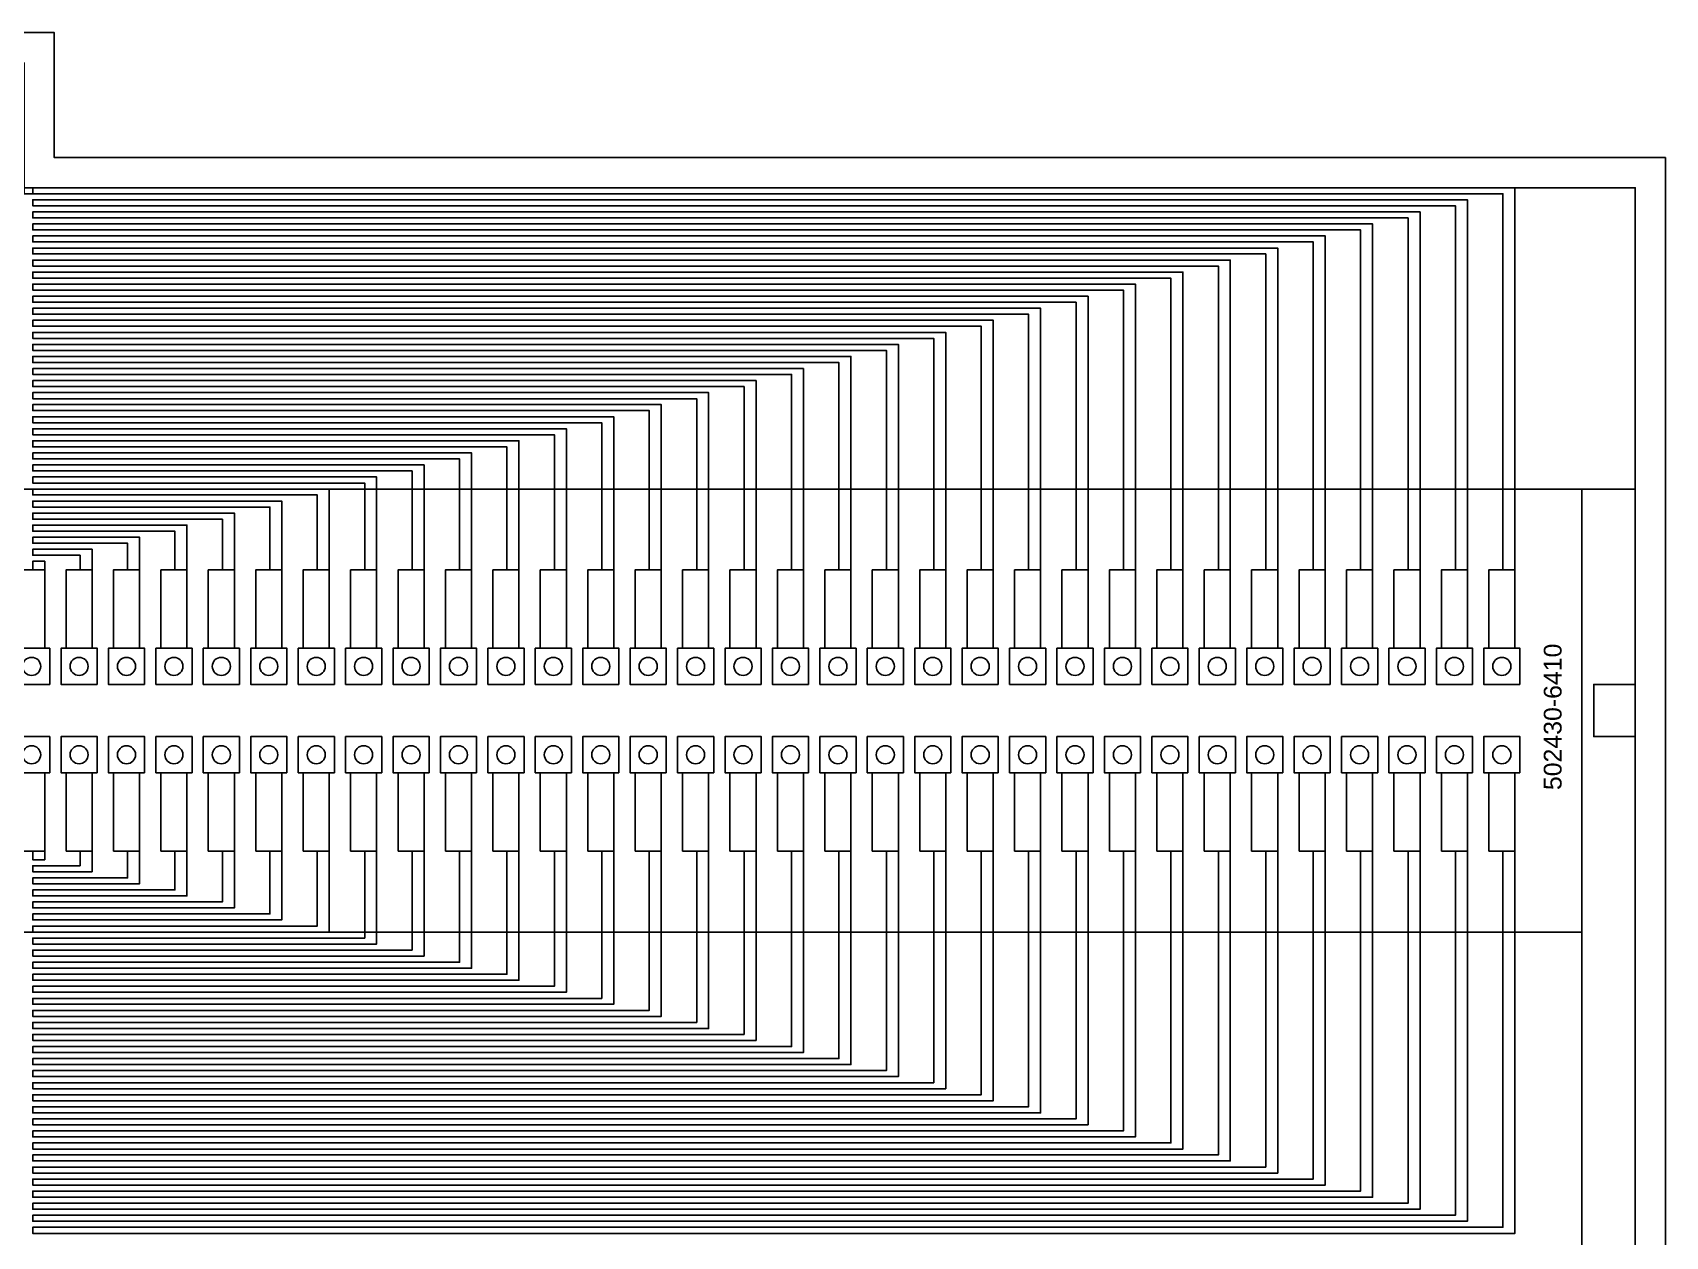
# Model space of a CAD drawing. Header units: inches. Extents: x 67224 to 207569, y -39728 to -14154.
# Drawn here: x 193799 to 207569, y -26122 to -15974 of the extents above; entities that cross this region are included whole.
import ezdxf

# ---------------------------------------------------------------- set-up
doc = ezdxf.new("R2010")
doc.units = ezdxf.units.IN
doc.header["$MEASUREMENT"] = 0
for name, color, linetype in [('board outline', 130, 'Continuous'), ('bottom copper', 160, 'Continuous'), ('bottom solder mask', 94, 'Continuous'), ('drill', 44, 'Continuous'), ('top copper', 10, 'Continuous'), ('top solder mask', 90, 'Continuous')]:
    doc.layers.add(name, color=color, linetype=linetype)
doc.styles.get("Standard").update_dxf_attribs({"font": 'arial.ttf'})

msp = doc.modelspace()

# ---------------------------------------------------------------- linework, layer by layer
at = {"layer": 'board outline'}
msp.add_lwpolyline([(153707, -17028), (153707, -36054), (172370, -36054), (172370, -32904), (188906, -32904), (188906, -36054), (207569, -36054), (207569, -17028), (193980, -17028), (193980, -15974), (167296, -15974), (167296, -17028)], close=True, dxfattribs=at)
at = {"layer": 'bottom copper'}
for points in [[(167550, -17282), (167550, -16228), (193726, -16228), (193726, -17282), (207315, -17282), (207315, -19822), (153961, -19822), (153961, -17282)], [(207315, -32599), (207315, -19822), (206864, -19822), (206864, -32599)], [(193680, -21164), (193680, -20504), (193900, -20504), (193900, -21164)], [(194080, -21164), (194080, -20504), (194300, -20504), (194300, -21164)], [(194480, -21164), (194480, -20504), (194700, -20504), (194700, -21164)], [(194880, -21164), (194880, -20504), (195100, -20504), (195100, -21164)], [(195280, -21164), (195280, -20504), (195500, -20504), (195500, -21164)], [(195680, -21164), (195680, -20504), (195900, -20504), (195900, -21164)], [(196080, -21164), (196080, -20504), (196300, -20504), (196300, -21164)], [(196480, -21164), (196480, -20504), (196700, -20504), (196700, -21164)], [(196880, -21164), (196880, -20504), (197100, -20504), (197100, -21164)], [(197280, -21164), (197280, -20504), (197500, -20504), (197500, -21164)], [(197680, -21164), (197680, -20504), (197900, -20504), (197900, -21164)], [(198080, -21164), (198080, -20504), (198300, -20504), (198300, -21164)], [(198480, -21164), (198480, -20504), (198700, -20504), (198700, -21164)], [(198880, -21164), (198880, -20504), (199100, -20504), (199100, -21164)], [(199280, -21164), (199280, -20504), (199500, -20504), (199500, -21164)], [(199680, -21164), (199680, -20504), (199900, -20504), (199900, -21164)], [(200080, -21164), (200080, -20504), (200300, -20504), (200300, -21164)], [(200480, -21164), (200480, -20504), (200700, -20504), (200700, -21164)], [(200880, -21164), (200880, -20504), (201100, -20504), (201100, -21164)], [(201280, -21164), (201280, -20504), (201500, -20504), (201500, -21164)], [(201680, -21164), (201680, -20504), (201900, -20504), (201900, -21164)], [(202080, -21164), (202080, -20504), (202300, -20504), (202300, -21164)], [(202480, -21164), (202480, -20504), (202700, -20504), (202700, -21164)], [(202880, -21164), (202880, -20504), (203100, -20504), (203100, -21164)], [(203280, -21164), (203280, -20504), (203500, -20504), (203500, -21164)], [(203680, -21164), (203680, -20504), (203900, -20504), (203900, -21164)], [(204080, -21164), (204080, -20504), (204300, -20504), (204300, -21164)], [(204480, -21164), (204480, -20504), (204700, -20504), (204700, -21164)], [(204880, -21164), (204880, -20504), (205100, -20504), (205100, -21164)], [(205280, -21164), (205280, -20504), (205500, -20504), (205500, -21164)], [(205680, -21164), (205680, -20504), (205900, -20504), (205900, -21164)], [(206080, -21164), (206080, -20504), (206300, -20504), (206300, -21164)], [(193943, -21469), (193638, -21469), (193638, -21164), (193943, -21164)], [(194343, -21469), (194038, -21469), (194038, -21164), (194343, -21164)], [(194743, -21469), (194438, -21469), (194438, -21164), (194743, -21164)], [(195143, -21469), (194838, -21469), (194838, -21164), (195143, -21164)], [(195543, -21469), (195238, -21469), (195238, -21164), (195543, -21164)], [(195943, -21469), (195638, -21469), (195638, -21164), (195943, -21164)], [(196343, -21469), (196038, -21469), (196038, -21164), (196343, -21164)], [(196743, -21469), (196438, -21469), (196438, -21164), (196743, -21164)], [(197143, -21469), (196838, -21469), (196838, -21164), (197143, -21164)], [(197543, -21469), (197238, -21469), (197238, -21164), (197543, -21164)], [(197943, -21469), (197638, -21469), (197638, -21164), (197943, -21164)], [(198343, -21469), (198038, -21469), (198038, -21164), (198343, -21164)], [(198743, -21469), (198438, -21469), (198438, -21164), (198743, -21164)], [(199143, -21469), (198838, -21469), (198838, -21164), (199143, -21164)], [(199543, -21469), (199238, -21469), (199238, -21164), (199543, -21164)], [(199943, -21469), (199638, -21469), (199638, -21164), (199943, -21164)], [(200343, -21469), (200038, -21469), (200038, -21164), (200343, -21164)], [(200743, -21469), (200438, -21469), (200438, -21164), (200743, -21164)], [(201143, -21469), (200838, -21469), (200838, -21164), (201143, -21164)], [(201543, -21469), (201238, -21469), (201238, -21164), (201543, -21164)], [(201943, -21469), (201638, -21469), (201638, -21164), (201943, -21164)], [(202343, -21469), (202038, -21469), (202038, -21164), (202343, -21164)], [(202743, -21469), (202438, -21469), (202438, -21164), (202743, -21164)], [(203143, -21469), (202838, -21469), (202838, -21164), (203143, -21164)], [(203543, -21469), (203238, -21469), (203238, -21164), (203543, -21164)], [(203943, -21469), (203638, -21469), (203638, -21164), (203943, -21164)], [(204343, -21469), (204038, -21469), (204038, -21164), (204343, -21164)], [(204743, -21469), (204438, -21469), (204438, -21164), (204743, -21164)], [(205143, -21469), (204838, -21469), (204838, -21164), (205143, -21164)], [(205543, -21469), (205238, -21469), (205238, -21164), (205543, -21164)], [(205943, -21469), (205638, -21469), (205638, -21164), (205943, -21164)], [(206343, -21469), (206038, -21469), (206038, -21164), (206343, -21164)], [(193943, -22214), (193638, -22214), (193638, -21909), (193943, -21909)], [(194343, -22214), (194038, -22214), (194038, -21909), (194343, -21909)], [(194743, -22214), (194438, -22214), (194438, -21909), (194743, -21909)], [(195143, -22214), (194838, -22214), (194838, -21909), (195143, -21909)], [(195543, -22214), (195238, -22214), (195238, -21909), (195543, -21909)], [(195943, -22214), (195638, -22214), (195638, -21909), (195943, -21909)], [(196343, -22214), (196038, -22214), (196038, -21909), (196343, -21909)], [(196743, -22214), (196438, -22214), (196438, -21909), (196743, -21909)], [(197143, -22214), (196838, -22214), (196838, -21909), (197143, -21909)], [(197543, -22214), (197238, -22214), (197238, -21909), (197543, -21909)], [(197943, -22214), (197638, -22214), (197638, -21909), (197943, -21909)], [(198343, -22214), (198038, -22214), (198038, -21909), (198343, -21909)], [(198743, -22214), (198438, -22214), (198438, -21909), (198743, -21909)], [(199143, -22214), (198838, -22214), (198838, -21909), (199143, -21909)], [(199543, -22214), (199238, -22214), (199238, -21909), (199543, -21909)], [(199943, -22214), (199638, -22214), (199638, -21909), (199943, -21909)], [(200343, -22214), (200038, -22214), (200038, -21909), (200343, -21909)], [(200743, -22214), (200438, -22214), (200438, -21909), (200743, -21909)], [(201143, -22214), (200838, -22214), (200838, -21909), (201143, -21909)], [(201543, -22214), (201238, -22214), (201238, -21909), (201543, -21909)], [(201943, -22214), (201638, -22214), (201638, -21909), (201943, -21909)], [(202343, -22214), (202038, -22214), (202038, -21909), (202343, -21909)], [(202743, -22214), (202438, -22214), (202438, -21909), (202743, -21909)], [(203143, -22214), (202838, -22214), (202838, -21909), (203143, -21909)], [(203543, -22214), (203238, -22214), (203238, -21909), (203543, -21909)], [(203943, -22214), (203638, -22214), (203638, -21909), (203943, -21909)], [(204343, -22214), (204038, -22214), (204038, -21909), (204343, -21909)], [(204743, -22214), (204438, -22214), (204438, -21909), (204743, -21909)], [(205143, -22214), (204838, -22214), (204838, -21909), (205143, -21909)], [(205543, -22214), (205238, -22214), (205238, -21909), (205543, -21909)], [(205943, -22214), (205638, -22214), (205638, -21909), (205943, -21909)], [(206343, -22214), (206038, -22214), (206038, -21909), (206343, -21909)], [(193680, -22874), (193680, -22214), (193900, -22214), (193900, -22874)], [(194080, -22874), (194080, -22214), (194300, -22214), (194300, -22874)], [(194480, -22874), (194480, -22214), (194700, -22214), (194700, -22874)], [(194880, -22874), (194880, -22214), (195100, -22214), (195100, -22874)], [(195280, -22874), (195280, -22214), (195500, -22214), (195500, -22874)], [(195680, -22874), (195680, -22214), (195900, -22214), (195900, -22874)], [(196080, -22874), (196080, -22214), (196300, -22214), (196300, -22874)], [(196480, -22874), (196480, -22214), (196700, -22214), (196700, -22874)], [(196880, -22874), (196880, -22214), (197100, -22214), (197100, -22874)], [(197280, -22874), (197280, -22214), (197500, -22214), (197500, -22874)], [(197680, -22874), (197680, -22214), (197900, -22214), (197900, -22874)], [(198080, -22874), (198080, -22214), (198300, -22214), (198300, -22874)], [(198480, -22874), (198480, -22214), (198700, -22214), (198700, -22874)], [(198880, -22874), (198880, -22214), (199100, -22214), (199100, -22874)], [(199280, -22874), (199280, -22214), (199500, -22214), (199500, -22874)], [(199680, -22874), (199680, -22214), (199900, -22214), (199900, -22874)], [(200080, -22874), (200080, -22214), (200300, -22214), (200300, -22874)], [(200480, -22874), (200480, -22214), (200700, -22214), (200700, -22874)], [(200880, -22874), (200880, -22214), (201100, -22214), (201100, -22874)], [(201280, -22874), (201280, -22214), (201500, -22214), (201500, -22874)], [(201680, -22874), (201680, -22214), (201900, -22214), (201900, -22874)], [(202080, -22874), (202080, -22214), (202300, -22214), (202300, -22874)], [(202480, -22874), (202480, -22214), (202700, -22214), (202700, -22874)], [(202880, -22874), (202880, -22214), (203100, -22214), (203100, -22874)], [(203280, -22874), (203280, -22214), (203500, -22214), (203500, -22874)], [(203680, -22874), (203680, -22214), (203900, -22214), (203900, -22874)], [(204080, -22874), (204080, -22214), (204300, -22214), (204300, -22874)], [(204480, -22874), (204480, -22214), (204700, -22214), (204700, -22874)], [(204880, -22874), (204880, -22214), (205100, -22214), (205100, -22874)], [(205280, -22874), (205280, -22214), (205500, -22214), (205500, -22874)], [(205680, -22874), (205680, -22214), (205900, -22214), (205900, -22874)], [(206080, -22874), (206080, -22214), (206300, -22214), (206300, -22874)], [(206864, -29039), (193158, -29039), (193158, -23558), (206864, -23558)]]:
    msp.add_lwpolyline(points, close=True, dxfattribs=at)
at = {"layer": 'bottom solder mask'}
for points in [[(193680, -21164), (193680, -20504), (193900, -20504), (193900, -21164)], [(194080, -21164), (194080, -20504), (194300, -20504), (194300, -21164)], [(194480, -21164), (194480, -20504), (194700, -20504), (194700, -21164)], [(194880, -21164), (194880, -20504), (195100, -20504), (195100, -21164)], [(195280, -21164), (195280, -20504), (195500, -20504), (195500, -21164)], [(195680, -21164), (195680, -20504), (195900, -20504), (195900, -21164)], [(196080, -21164), (196080, -20504), (196300, -20504), (196300, -21164)], [(196480, -21164), (196480, -20504), (196700, -20504), (196700, -21164)], [(196880, -21164), (196880, -20504), (197100, -20504), (197100, -21164)], [(197280, -21164), (197280, -20504), (197500, -20504), (197500, -21164)], [(197680, -21164), (197680, -20504), (197900, -20504), (197900, -21164)], [(198080, -21164), (198080, -20504), (198300, -20504), (198300, -21164)], [(198480, -21164), (198480, -20504), (198700, -20504), (198700, -21164)], [(198880, -21164), (198880, -20504), (199100, -20504), (199100, -21164)], [(199280, -21164), (199280, -20504), (199500, -20504), (199500, -21164)], [(199680, -21164), (199680, -20504), (199900, -20504), (199900, -21164)], [(200080, -21164), (200080, -20504), (200300, -20504), (200300, -21164)], [(200480, -21164), (200480, -20504), (200700, -20504), (200700, -21164)], [(200880, -21164), (200880, -20504), (201100, -20504), (201100, -21164)], [(201280, -21164), (201280, -20504), (201500, -20504), (201500, -21164)], [(201680, -21164), (201680, -20504), (201900, -20504), (201900, -21164)], [(202080, -21164), (202080, -20504), (202300, -20504), (202300, -21164)], [(202480, -21164), (202480, -20504), (202700, -20504), (202700, -21164)], [(202880, -21164), (202880, -20504), (203100, -20504), (203100, -21164)], [(203280, -21164), (203280, -20504), (203500, -20504), (203500, -21164)], [(203680, -21164), (203680, -20504), (203900, -20504), (203900, -21164)], [(204080, -21164), (204080, -20504), (204300, -20504), (204300, -21164)], [(204480, -21164), (204480, -20504), (204700, -20504), (204700, -21164)], [(204880, -21164), (204880, -20504), (205100, -20504), (205100, -21164)], [(205280, -21164), (205280, -20504), (205500, -20504), (205500, -21164)], [(205680, -21164), (205680, -20504), (205900, -20504), (205900, -21164)], [(206080, -21164), (206080, -20504), (206300, -20504), (206300, -21164)], [(207315, -21469), (207315, -21909), (206965, -21909), (206965, -21469)], [(193680, -22874), (193680, -22214), (193900, -22214), (193900, -22874)], [(194080, -22874), (194080, -22214), (194300, -22214), (194300, -22874)], [(194480, -22874), (194480, -22214), (194700, -22214), (194700, -22874)], [(194880, -22874), (194880, -22214), (195100, -22214), (195100, -22874)], [(195280, -22874), (195280, -22214), (195500, -22214), (195500, -22874)], [(195680, -22874), (195680, -22214), (195900, -22214), (195900, -22874)], [(196080, -22874), (196080, -22214), (196300, -22214), (196300, -22874)], [(196480, -22874), (196480, -22214), (196700, -22214), (196700, -22874)], [(196880, -22874), (196880, -22214), (197100, -22214), (197100, -22874)], [(197280, -22874), (197280, -22214), (197500, -22214), (197500, -22874)], [(197680, -22874), (197680, -22214), (197900, -22214), (197900, -22874)], [(198080, -22874), (198080, -22214), (198300, -22214), (198300, -22874)], [(198480, -22874), (198480, -22214), (198700, -22214), (198700, -22874)], [(198880, -22874), (198880, -22214), (199100, -22214), (199100, -22874)], [(199280, -22874), (199280, -22214), (199500, -22214), (199500, -22874)], [(199680, -22874), (199680, -22214), (199900, -22214), (199900, -22874)], [(200080, -22874), (200080, -22214), (200300, -22214), (200300, -22874)], [(200480, -22874), (200480, -22214), (200700, -22214), (200700, -22874)], [(200880, -22874), (200880, -22214), (201100, -22214), (201100, -22874)], [(201280, -22874), (201280, -22214), (201500, -22214), (201500, -22874)], [(201680, -22874), (201680, -22214), (201900, -22214), (201900, -22874)], [(202080, -22874), (202080, -22214), (202300, -22214), (202300, -22874)], [(202480, -22874), (202480, -22214), (202700, -22214), (202700, -22874)], [(202880, -22874), (202880, -22214), (203100, -22214), (203100, -22874)], [(203280, -22874), (203280, -22214), (203500, -22214), (203500, -22874)], [(203680, -22874), (203680, -22214), (203900, -22214), (203900, -22874)], [(204080, -22874), (204080, -22214), (204300, -22214), (204300, -22874)], [(204480, -22874), (204480, -22214), (204700, -22214), (204700, -22874)], [(204880, -22874), (204880, -22214), (205100, -22214), (205100, -22874)], [(205280, -22874), (205280, -22214), (205500, -22214), (205500, -22874)], [(205680, -22874), (205680, -22214), (205900, -22214), (205900, -22874)], [(206080, -22874), (206080, -22214), (206300, -22214), (206300, -22874)]]:
    msp.add_lwpolyline(points, close=True, dxfattribs=at)
at = {"layer": 'drill'}
for centre in [(193790, -21317), (194190, -21317), (194590, -21317), (194990, -21317), (195390, -21317), (195790, -21317), (196190, -21317), (196590, -21317), (196990, -21317), (197390, -21317), (197790, -21317), (198190, -21317), (198590, -21317), (198990, -21317), (199390, -21317), (199790, -21317), (200190, -21317), (200590, -21317), (200990, -21317), (201390, -21317), (201790, -21317), (202190, -21317), (202590, -21317), (202990, -21317), (203390, -21317), (203790, -21317), (204190, -21317), (204590, -21317), (204990, -21317), (205390, -21317), (205790, -21317), (206190, -21317), (193790, -22062), (194190, -22062), (194590, -22062), (194990, -22062), (195390, -22062), (195790, -22062), (196190, -22062), (196590, -22062), (196990, -22062), (197390, -22062), (197790, -22062), (198190, -22062), (198590, -22062), (198990, -22062), (199390, -22062), (199790, -22062), (200190, -22062), (200590, -22062), (200990, -22062), (201390, -22062), (201790, -22062), (202190, -22062), (202590, -22062), (202990, -22062), (203390, -22062), (203790, -22062), (204190, -22062), (204590, -22062), (204990, -22062), (205390, -22062), (205790, -22062), (206190, -22062)]:
    msp.add_circle(centre, 76.2, dxfattribs=at)
at = {"layer": 'top copper'}
for points in [[(193799, -17282), (193726, -17282), (193726, -17332), (193799, -17332)], [(206300, -20504), (206199, -20504), (206199, -17332), (193799, -17332), (193799, -17282), (206300, -17282)], [(205900, -20504), (205799, -20504), (205799, -17434), (193799, -17434), (193799, -17383), (205900, -17383)], [(205500, -20504), (205399, -20504), (205399, -17536), (193799, -17536), (193799, -17485), (205500, -17485)], [(205100, -20504), (204999, -20504), (204999, -17637), (193799, -17637), (193799, -17586), (205100, -17586)], [(204700, -20504), (204599, -20504), (204599, -17739), (193799, -17739), (193799, -17688), (204700, -17688)], [(204300, -20504), (204199, -20504), (204199, -17840), (193799, -17840), (193799, -17790), (204300, -17790)], [(203900, -20504), (203799, -20504), (203799, -17942), (193799, -17942), (193799, -17891), (203900, -17891)], [(203500, -20504), (203399, -20504), (203399, -18044), (193799, -18044), (193799, -17993), (203500, -17993)], [(203100, -20504), (202999, -20504), (202999, -18145), (193799, -18145), (193799, -18094), (203100, -18094)], [(202700, -20504), (202599, -20504), (202599, -18247), (193799, -18247), (193799, -18196), (202700, -18196)], [(202300, -20504), (202199, -20504), (202199, -18348), (193799, -18348), (193799, -18298), (202300, -18298)], [(201900, -20504), (201799, -20504), (201799, -18450), (193799, -18450), (193799, -18399), (201900, -18399)], [(201500, -20504), (201399, -20504), (201399, -18552), (193799, -18552), (193799, -18501), (201500, -18501)], [(201100, -20504), (200999, -20504), (200999, -18653), (193799, -18653), (193799, -18602), (201100, -18602)], [(200700, -20504), (200599, -20504), (200599, -18755), (193799, -18755), (193799, -18704), (200700, -18704)], [(200300, -20504), (200199, -20504), (200199, -18856), (193799, -18856), (193799, -18806), (200300, -18806)], [(199900, -20504), (199799, -20504), (199799, -18958), (193799, -18958), (193799, -18907), (199900, -18907)], [(199500, -20504), (199399, -20504), (199399, -19060), (193799, -19060), (193799, -19009), (199500, -19009)], [(199100, -20504), (198999, -20504), (198999, -19161), (193799, -19161), (193799, -19110), (199100, -19110)], [(198700, -20504), (198599, -20504), (198599, -19263), (193799, -19263), (193799, -19212), (198700, -19212)], [(198300, -20504), (198199, -20504), (198199, -19364), (193799, -19364), (193799, -19314), (198300, -19314)], [(197900, -20504), (197799, -20504), (197799, -19466), (193799, -19466), (193799, -19415), (197900, -19415)], [(197500, -20504), (197399, -20504), (197399, -19568), (193799, -19568), (193799, -19517), (197500, -19517)], [(197100, -20504), (196999, -20504), (196999, -19669), (193799, -19669), (193799, -19618), (197100, -19618)], [(196700, -20504), (196599, -20504), (196599, -19771), (193799, -19771), (193799, -19720), (196700, -19720)], [(196300, -20504), (196199, -20504), (196199, -19872), (193799, -19872), (193799, -19822), (196300, -19822)], [(195900, -20504), (195799, -20504), (195799, -19974), (193799, -19974), (193799, -19923), (195900, -19923)], [(195500, -20504), (195399, -20504), (195399, -20076), (193799, -20076), (193799, -20025), (195500, -20025)], [(195100, -20504), (194999, -20504), (194999, -20177), (193799, -20177), (193799, -20126), (195100, -20126)], [(194700, -20504), (194599, -20504), (194599, -20279), (193799, -20279), (193799, -20228), (194700, -20228)], [(194300, -20504), (194199, -20504), (194199, -20380), (193799, -20380), (193799, -20330), (194300, -20330)], [(193680, -21164), (193680, -20504), (193900, -20504), (193900, -21164)], [(193900, -20504), (193799, -20504), (193799, -20482), (193799, -20482), (193799, -20431), (193900, -20431)], [(194080, -21164), (194080, -20504), (194300, -20504), (194300, -21164)], [(194480, -21164), (194480, -20504), (194700, -20504), (194700, -21164)], [(194880, -21164), (194880, -20504), (195100, -20504), (195100, -21164)], [(195280, -21164), (195280, -20504), (195500, -20504), (195500, -21164)], [(195680, -21164), (195680, -20504), (195900, -20504), (195900, -21164)], [(196080, -21164), (196080, -20504), (196300, -20504), (196300, -21164)], [(196480, -21164), (196480, -20504), (196700, -20504), (196700, -21164)], [(196880, -21164), (196880, -20504), (197100, -20504), (197100, -21164)], [(197280, -21164), (197280, -20504), (197500, -20504), (197500, -21164)], [(197680, -21164), (197680, -20504), (197900, -20504), (197900, -21164)], [(198080, -21164), (198080, -20504), (198300, -20504), (198300, -21164)], [(198480, -21164), (198480, -20504), (198700, -20504), (198700, -21164)], [(198880, -21164), (198880, -20504), (199100, -20504), (199100, -21164)], [(199280, -21164), (199280, -20504), (199500, -20504), (199500, -21164)], [(199680, -21164), (199680, -20504), (199900, -20504), (199900, -21164)], [(200080, -21164), (200080, -20504), (200300, -20504), (200300, -21164)], [(200480, -21164), (200480, -20504), (200700, -20504), (200700, -21164)], [(200880, -21164), (200880, -20504), (201100, -20504), (201100, -21164)], [(201280, -21164), (201280, -20504), (201500, -20504), (201500, -21164)], [(201680, -21164), (201680, -20504), (201900, -20504), (201900, -21164)], [(202080, -21164), (202080, -20504), (202300, -20504), (202300, -21164)], [(202480, -21164), (202480, -20504), (202700, -20504), (202700, -21164)], [(202880, -21164), (202880, -20504), (203100, -20504), (203100, -21164)], [(203280, -21164), (203280, -20504), (203500, -20504), (203500, -21164)], [(203680, -21164), (203680, -20504), (203900, -20504), (203900, -21164)], [(204080, -21164), (204080, -20504), (204300, -20504), (204300, -21164)], [(204480, -21164), (204480, -20504), (204700, -20504), (204700, -21164)], [(204880, -21164), (204880, -20504), (205100, -20504), (205100, -21164)], [(205280, -21164), (205280, -20504), (205500, -20504), (205500, -21164)], [(205680, -21164), (205680, -20504), (205900, -20504), (205900, -21164)], [(206080, -21164), (206080, -20504), (206300, -20504), (206300, -21164)], [(193943, -21469), (193638, -21469), (193638, -21164), (193943, -21164)], [(194343, -21469), (194038, -21469), (194038, -21164), (194343, -21164)], [(194743, -21469), (194438, -21469), (194438, -21164), (194743, -21164)], [(195143, -21469), (194838, -21469), (194838, -21164), (195143, -21164)], [(195543, -21469), (195238, -21469), (195238, -21164), (195543, -21164)], [(195943, -21469), (195638, -21469), (195638, -21164), (195943, -21164)], [(196343, -21469), (196038, -21469), (196038, -21164), (196343, -21164)], [(196743, -21469), (196438, -21469), (196438, -21164), (196743, -21164)], [(197143, -21469), (196838, -21469), (196838, -21164), (197143, -21164)], [(197543, -21469), (197238, -21469), (197238, -21164), (197543, -21164)], [(197943, -21469), (197638, -21469), (197638, -21164), (197943, -21164)], [(198343, -21469), (198038, -21469), (198038, -21164), (198343, -21164)], [(198743, -21469), (198438, -21469), (198438, -21164), (198743, -21164)], [(199143, -21469), (198838, -21469), (198838, -21164), (199143, -21164)], [(199543, -21469), (199238, -21469), (199238, -21164), (199543, -21164)], [(199943, -21469), (199638, -21469), (199638, -21164), (199943, -21164)], [(200343, -21469), (200038, -21469), (200038, -21164), (200343, -21164)], [(200743, -21469), (200438, -21469), (200438, -21164), (200743, -21164)], [(201143, -21469), (200838, -21469), (200838, -21164), (201143, -21164)], [(201543, -21469), (201238, -21469), (201238, -21164), (201543, -21164)], [(201943, -21469), (201638, -21469), (201638, -21164), (201943, -21164)], [(202343, -21469), (202038, -21469), (202038, -21164), (202343, -21164)], [(202743, -21469), (202438, -21469), (202438, -21164), (202743, -21164)], [(203143, -21469), (202838, -21469), (202838, -21164), (203143, -21164)], [(203543, -21469), (203238, -21469), (203238, -21164), (203543, -21164)], [(203943, -21469), (203638, -21469), (203638, -21164), (203943, -21164)], [(204343, -21469), (204038, -21469), (204038, -21164), (204343, -21164)], [(204743, -21469), (204438, -21469), (204438, -21164), (204743, -21164)], [(205143, -21469), (204838, -21469), (204838, -21164), (205143, -21164)], [(205543, -21469), (205238, -21469), (205238, -21164), (205543, -21164)], [(205943, -21469), (205638, -21469), (205638, -21164), (205943, -21164)], [(206343, -21469), (206038, -21469), (206038, -21164), (206343, -21164)], [(206965, -21909), (206965, -21469), (207315, -21469), (207315, -21909)], [(193943, -22214), (193638, -22214), (193638, -21909), (193943, -21909)], [(194343, -22214), (194038, -22214), (194038, -21909), (194343, -21909)], [(194743, -22214), (194438, -22214), (194438, -21909), (194743, -21909)], [(195143, -22214), (194838, -22214), (194838, -21909), (195143, -21909)], [(195543, -22214), (195238, -22214), (195238, -21909), (195543, -21909)], [(195943, -22214), (195638, -22214), (195638, -21909), (195943, -21909)], [(196343, -22214), (196038, -22214), (196038, -21909), (196343, -21909)], [(196743, -22214), (196438, -22214), (196438, -21909), (196743, -21909)], [(197143, -22214), (196838, -22214), (196838, -21909), (197143, -21909)], [(197543, -22214), (197238, -22214), (197238, -21909), (197543, -21909)], [(197943, -22214), (197638, -22214), (197638, -21909), (197943, -21909)], [(198343, -22214), (198038, -22214), (198038, -21909), (198343, -21909)], [(198743, -22214), (198438, -22214), (198438, -21909), (198743, -21909)], [(199143, -22214), (198838, -22214), (198838, -21909), (199143, -21909)], [(199543, -22214), (199238, -22214), (199238, -21909), (199543, -21909)], [(199943, -22214), (199638, -22214), (199638, -21909), (199943, -21909)], [(200343, -22214), (200038, -22214), (200038, -21909), (200343, -21909)], [(200743, -22214), (200438, -22214), (200438, -21909), (200743, -21909)], [(201143, -22214), (200838, -22214), (200838, -21909), (201143, -21909)], [(201543, -22214), (201238, -22214), (201238, -21909), (201543, -21909)], [(201943, -22214), (201638, -22214), (201638, -21909), (201943, -21909)], [(202343, -22214), (202038, -22214), (202038, -21909), (202343, -21909)], [(202743, -22214), (202438, -22214), (202438, -21909), (202743, -21909)], [(203143, -22214), (202838, -22214), (202838, -21909), (203143, -21909)], [(203543, -22214), (203238, -22214), (203238, -21909), (203543, -21909)], [(203943, -22214), (203638, -22214), (203638, -21909), (203943, -21909)], [(204343, -22214), (204038, -22214), (204038, -21909), (204343, -21909)], [(204743, -22214), (204438, -22214), (204438, -21909), (204743, -21909)], [(205143, -22214), (204838, -22214), (204838, -21909), (205143, -21909)], [(205543, -22214), (205238, -22214), (205238, -21909), (205543, -21909)], [(205943, -22214), (205638, -22214), (205638, -21909), (205943, -21909)], [(206343, -22214), (206038, -22214), (206038, -21909), (206343, -21909)], [(193680, -22874), (193680, -22214), (193900, -22214), (193900, -22874)], [(194080, -22874), (194080, -22214), (194300, -22214), (194300, -22874)], [(194480, -22874), (194480, -22214), (194700, -22214), (194700, -22874)], [(194880, -22874), (194880, -22214), (195100, -22214), (195100, -22874)], [(195280, -22874), (195280, -22214), (195500, -22214), (195500, -22874)], [(195680, -22874), (195680, -22214), (195900, -22214), (195900, -22874)], [(196080, -22874), (196080, -22214), (196300, -22214), (196300, -22874)], [(196480, -22874), (196480, -22214), (196700, -22214), (196700, -22874)], [(196880, -22874), (196880, -22214), (197100, -22214), (197100, -22874)], [(197280, -22874), (197280, -22214), (197500, -22214), (197500, -22874)], [(197680, -22874), (197680, -22214), (197900, -22214), (197900, -22874)], [(198080, -22874), (198080, -22214), (198300, -22214), (198300, -22874)], [(198480, -22874), (198480, -22214), (198700, -22214), (198700, -22874)], [(198880, -22874), (198880, -22214), (199100, -22214), (199100, -22874)], [(199280, -22874), (199280, -22214), (199500, -22214), (199500, -22874)], [(199680, -22874), (199680, -22214), (199900, -22214), (199900, -22874)], [(200080, -22874), (200080, -22214), (200300, -22214), (200300, -22874)], [(200480, -22874), (200480, -22214), (200700, -22214), (200700, -22874)], [(200880, -22874), (200880, -22214), (201100, -22214), (201100, -22874)], [(201280, -22874), (201280, -22214), (201500, -22214), (201500, -22874)], [(201680, -22874), (201680, -22214), (201900, -22214), (201900, -22874)], [(202080, -22874), (202080, -22214), (202300, -22214), (202300, -22874)], [(202480, -22874), (202480, -22214), (202700, -22214), (202700, -22874)], [(202880, -22874), (202880, -22214), (203100, -22214), (203100, -22874)], [(203280, -22874), (203280, -22214), (203500, -22214), (203500, -22874)], [(203680, -22874), (203680, -22214), (203900, -22214), (203900, -22874)], [(204080, -22874), (204080, -22214), (204300, -22214), (204300, -22874)], [(204480, -22874), (204480, -22214), (204700, -22214), (204700, -22874)], [(204880, -22874), (204880, -22214), (205100, -22214), (205100, -22874)], [(205280, -22874), (205280, -22214), (205500, -22214), (205500, -22874)], [(205680, -22874), (205680, -22214), (205900, -22214), (205900, -22874)], [(206080, -22874), (206080, -22214), (206300, -22214), (206300, -22874)], [(193900, -22874), (193799, -22874), (193799, -22896), (193799, -22896), (193799, -22947), (193900, -22947)], [(194300, -22874), (194199, -22874), (194199, -22998), (193799, -22998), (193799, -23049), (194300, -23049)], [(194700, -22874), (194599, -22874), (194599, -23100), (193799, -23100), (193799, -23150), (194700, -23150)], [(195100, -22874), (194999, -22874), (194999, -23201), (193799, -23201), (193799, -23252), (195100, -23252)], [(195500, -22874), (195399, -22874), (195399, -23303), (193799, -23303), (193799, -23354), (195500, -23354)], [(195900, -22874), (195799, -22874), (195799, -23404), (193799, -23404), (193799, -23455), (195900, -23455)], [(196300, -22874), (196199, -22874), (196199, -23506), (193799, -23506), (193799, -23557), (196300, -23557)], [(196700, -22874), (196599, -22874), (196599, -23608), (193799, -23608), (193799, -23658), (196700, -23658)], [(197100, -22874), (196999, -22874), (196999, -23709), (193799, -23709), (193799, -23760), (197100, -23760)], [(197500, -22874), (197399, -22874), (197399, -23811), (193799, -23811), (193799, -23862), (197500, -23862)], [(197900, -22874), (197799, -22874), (197799, -23912), (193799, -23912), (193799, -23963), (197900, -23963)], [(198300, -22874), (198199, -22874), (198199, -24014), (193799, -24014), (193799, -24065), (198300, -24065)], [(198700, -22874), (198599, -22874), (198599, -24116), (193799, -24116), (193799, -24166), (198700, -24166)], [(199100, -22874), (198999, -22874), (198999, -24217), (193799, -24217), (193799, -24268), (199100, -24268)], [(199500, -22874), (199399, -22874), (199399, -24319), (193799, -24319), (193799, -24370), (199500, -24370)], [(199900, -22874), (199799, -22874), (199799, -24420), (193799, -24420), (193799, -24471), (199900, -24471)], [(200300, -22874), (200199, -22874), (200199, -24522), (193799, -24522), (193799, -24573), (200300, -24573)], [(200700, -22874), (200599, -22874), (200599, -24624), (193799, -24624), (193799, -24674), (200700, -24674)], [(201100, -22874), (200999, -22874), (200999, -24725), (193799, -24725), (193799, -24776), (201100, -24776)], [(201500, -22874), (201399, -22874), (201399, -24827), (193799, -24827), (193799, -24878), (201500, -24878)], [(201900, -22874), (201799, -22874), (201799, -24928), (193799, -24928), (193799, -24979), (201900, -24979)], [(202300, -22874), (202199, -22874), (202199, -25030), (193799, -25030), (193799, -25081), (202300, -25081)], [(202700, -22874), (202599, -22874), (202599, -25132), (193799, -25132), (193799, -25182), (202700, -25182)], [(203100, -22874), (202999, -22874), (202999, -25233), (193799, -25233), (193799, -25284), (203100, -25284)], [(203500, -22874), (203399, -22874), (203399, -25335), (193799, -25335), (193799, -25386), (203500, -25386)], [(203900, -22874), (203799, -22874), (203799, -25436), (193799, -25436), (193799, -25487), (203900, -25487)], [(204300, -22874), (204199, -22874), (204199, -25538), (193799, -25538), (193799, -25589), (204300, -25589)], [(204700, -22874), (204599, -22874), (204599, -25640), (193799, -25640), (193799, -25690), (204700, -25690)], [(205100, -22874), (204999, -22874), (204999, -25741), (193799, -25741), (193799, -25792), (205100, -25792)], [(205500, -22874), (205399, -22874), (205399, -25843), (193799, -25843), (193799, -25894), (205500, -25894)], [(205900, -22874), (205799, -22874), (205799, -25944), (193799, -25944), (193799, -25995), (205900, -25995)], [(206300, -22874), (206199, -22874), (206199, -26046), (193799, -26046), (193799, -26097), (206300, -26097)]]:
    msp.add_lwpolyline(points, close=True, dxfattribs=at)
at = {"layer": 'top solder mask'}
for points in [[(193680, -21164), (193680, -20504), (193900, -20504), (193900, -21164)], [(194080, -21164), (194080, -20504), (194300, -20504), (194300, -21164)], [(194480, -21164), (194480, -20504), (194700, -20504), (194700, -21164)], [(194880, -21164), (194880, -20504), (195100, -20504), (195100, -21164)], [(195280, -21164), (195280, -20504), (195500, -20504), (195500, -21164)], [(195680, -21164), (195680, -20504), (195900, -20504), (195900, -21164)], [(196080, -21164), (196080, -20504), (196300, -20504), (196300, -21164)], [(196480, -21164), (196480, -20504), (196700, -20504), (196700, -21164)], [(196880, -21164), (196880, -20504), (197100, -20504), (197100, -21164)], [(197280, -21164), (197280, -20504), (197500, -20504), (197500, -21164)], [(197680, -21164), (197680, -20504), (197900, -20504), (197900, -21164)], [(198080, -21164), (198080, -20504), (198300, -20504), (198300, -21164)], [(198480, -21164), (198480, -20504), (198700, -20504), (198700, -21164)], [(198880, -21164), (198880, -20504), (199100, -20504), (199100, -21164)], [(199280, -21164), (199280, -20504), (199500, -20504), (199500, -21164)], [(199680, -21164), (199680, -20504), (199900, -20504), (199900, -21164)], [(200080, -21164), (200080, -20504), (200300, -20504), (200300, -21164)], [(200480, -21164), (200480, -20504), (200700, -20504), (200700, -21164)], [(200880, -21164), (200880, -20504), (201100, -20504), (201100, -21164)], [(201280, -21164), (201280, -20504), (201500, -20504), (201500, -21164)], [(201680, -21164), (201680, -20504), (201900, -20504), (201900, -21164)], [(202080, -21164), (202080, -20504), (202300, -20504), (202300, -21164)], [(202480, -21164), (202480, -20504), (202700, -20504), (202700, -21164)], [(202880, -21164), (202880, -20504), (203100, -20504), (203100, -21164)], [(203280, -21164), (203280, -20504), (203500, -20504), (203500, -21164)], [(203680, -21164), (203680, -20504), (203900, -20504), (203900, -21164)], [(204080, -21164), (204080, -20504), (204300, -20504), (204300, -21164)], [(204480, -21164), (204480, -20504), (204700, -20504), (204700, -21164)], [(204880, -21164), (204880, -20504), (205100, -20504), (205100, -21164)], [(205280, -21164), (205280, -20504), (205500, -20504), (205500, -21164)], [(205680, -21164), (205680, -20504), (205900, -20504), (205900, -21164)], [(206080, -21164), (206080, -20504), (206300, -20504), (206300, -21164)], [(206965, -21909), (206965, -21469), (207315, -21469), (207315, -21909)], [(193680, -22874), (193680, -22214), (193900, -22214), (193900, -22874)], [(194080, -22874), (194080, -22214), (194300, -22214), (194300, -22874)], [(194480, -22874), (194480, -22214), (194700, -22214), (194700, -22874)], [(194880, -22874), (194880, -22214), (195100, -22214), (195100, -22874)], [(195280, -22874), (195280, -22214), (195500, -22214), (195500, -22874)], [(195680, -22874), (195680, -22214), (195900, -22214), (195900, -22874)], [(196080, -22874), (196080, -22214), (196300, -22214), (196300, -22874)], [(196480, -22874), (196480, -22214), (196700, -22214), (196700, -22874)], [(196880, -22874), (196880, -22214), (197100, -22214), (197100, -22874)], [(197280, -22874), (197280, -22214), (197500, -22214), (197500, -22874)], [(197680, -22874), (197680, -22214), (197900, -22214), (197900, -22874)], [(198080, -22874), (198080, -22214), (198300, -22214), (198300, -22874)], [(198480, -22874), (198480, -22214), (198700, -22214), (198700, -22874)], [(198880, -22874), (198880, -22214), (199100, -22214), (199100, -22874)], [(199280, -22874), (199280, -22214), (199500, -22214), (199500, -22874)], [(199680, -22874), (199680, -22214), (199900, -22214), (199900, -22874)], [(200080, -22874), (200080, -22214), (200300, -22214), (200300, -22874)], [(200480, -22874), (200480, -22214), (200700, -22214), (200700, -22874)], [(200880, -22874), (200880, -22214), (201100, -22214), (201100, -22874)], [(201280, -22874), (201280, -22214), (201500, -22214), (201500, -22874)], [(201680, -22874), (201680, -22214), (201900, -22214), (201900, -22874)], [(202080, -22874), (202080, -22214), (202300, -22214), (202300, -22874)], [(202480, -22874), (202480, -22214), (202700, -22214), (202700, -22874)], [(202880, -22874), (202880, -22214), (203100, -22214), (203100, -22874)], [(203280, -22874), (203280, -22214), (203500, -22214), (203500, -22874)], [(203680, -22874), (203680, -22214), (203900, -22214), (203900, -22874)], [(204080, -22874), (204080, -22214), (204300, -22214), (204300, -22874)], [(204480, -22874), (204480, -22214), (204700, -22214), (204700, -22874)], [(204880, -22874), (204880, -22214), (205100, -22214), (205100, -22874)], [(205280, -22874), (205280, -22214), (205500, -22214), (205500, -22874)], [(205680, -22874), (205680, -22214), (205900, -22214), (205900, -22874)], [(206080, -22874), (206080, -22214), (206300, -22214), (206300, -22874)]]:
    msp.add_lwpolyline(points, close=True, dxfattribs=at)

# ---------------------------------------------------------------- texts
at = {"insert": (206544, -22360), "char_height": 150, "width": 4405.41, "attachment_point": 1, "rotation": 90}
msp.add_mtext('502430-6410', dxfattribs=at)

doc.saveas('drawing.dxf')
